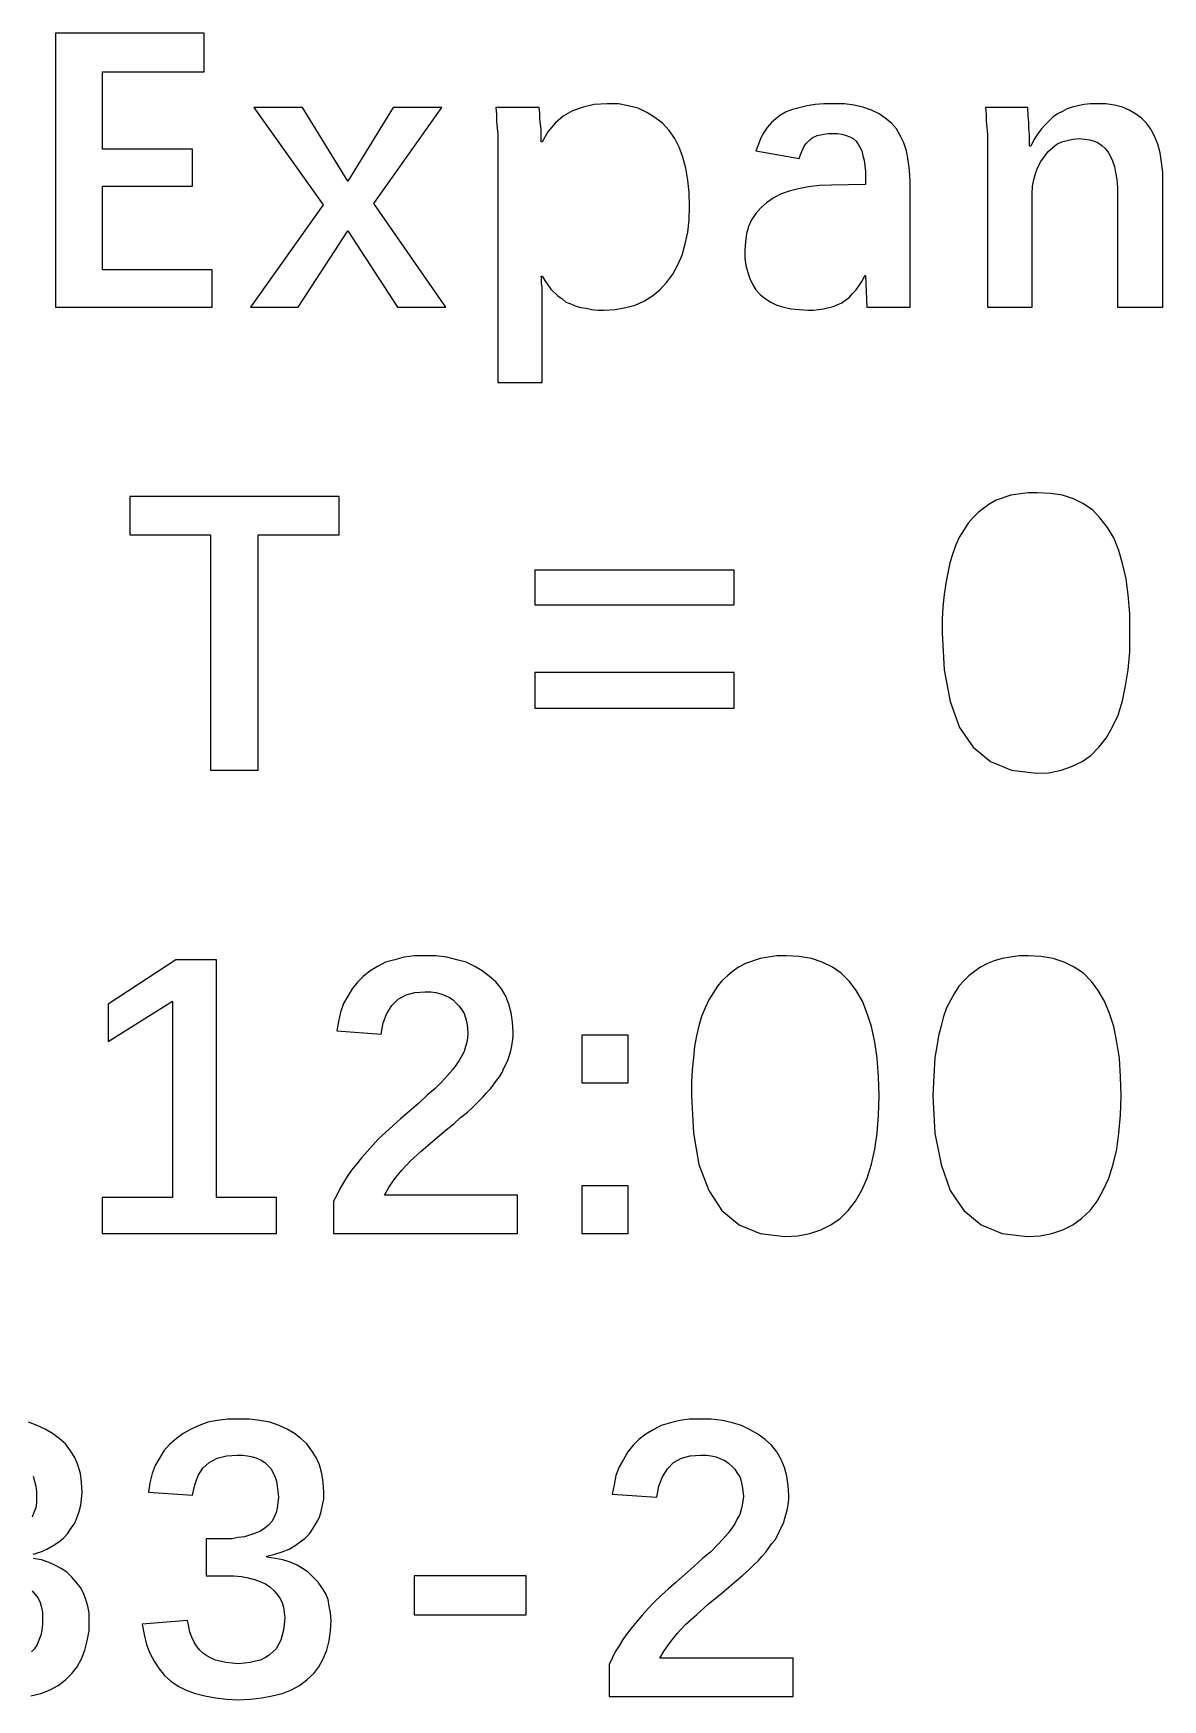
# Model space of a CAD drawing. Extents: x 48 to 223, y -90 to 79.
# Drawn here: x 107.04 to 125.28, y -89.19 to -62.28 of the extents above; entities that cross this region are included whole.
import ezdxf

# ---------------------------------------------------------------- set-up
doc = ezdxf.new("R2010")
doc.units = 0
doc.header["$MEASUREMENT"] = 0
doc.layers.get('0').update_dxf_attribs({"linetype": 'CONTINUOUS'})

msp = doc.modelspace()

# ---------------------------------------------------------------- linework, layer by layer
for points in [[(107.4, -66.7), (109.93, -66.7), (109.93, -66.7), (109.93, -66.1), (109.93, -66.1), (108.16, -66.1), (108.16, -66.1), (108.16, -64.75), (108.16, -64.75), (109.61, -64.75), (109.61, -64.75), (109.61, -64.15), (109.61, -64.15), (108.16, -64.15), (108.16, -64.15), (108.16, -62.9), (108.16, -62.9), (109.8, -62.9), (109.8, -62.9), (109.8, -62.28), (109.8, -62.28), (107.4, -62.28), (107.4, -62.28), (107.4, -66.7)], [(112.85, -63.48), (112.12, -64.67), (112.12, -64.67), (111.39, -63.48), (111.39, -63.48), (110.6, -63.48), (110.6, -63.48), (111.72, -65.05), (111.72, -65.05), (110.55, -66.7), (110.55, -66.7), (111.32, -66.7), (111.32, -66.7), (112.12, -65.47), (112.12, -65.47), (112.92, -66.7), (112.92, -66.7), (113.7, -66.7), (113.7, -66.7), (112.54, -65.03), (112.54, -65.03), (113.64, -63.48), (113.64, -63.48), (112.85, -63.48)], [(116.49, -63.42), (116.31, -63.42), (116.31, -63.42), (116.1, -63.43), (116.1, -63.43), (115.92, -63.47), (115.92, -63.47), (115.75, -63.53), (115.75, -63.53), (115.6, -63.62), (115.6, -63.62), (115.47, -63.73), (115.47, -63.73), (115.35, -63.87), (115.35, -63.87), (115.26, -64.03), (115.26, -64.03), (115.24, -64.03), (115.24, -64.03), (115.24, -63.82), (115.24, -63.82), (115.23, -63.75), (115.23, -63.75), (115.22, -63.66), (115.22, -63.66), (115.22, -63.57), (115.22, -63.57), (115.21, -63.48), (115.21, -63.48), (114.51, -63.48), (114.51, -63.48), (114.52, -63.59), (114.52, -63.59), (114.52, -63.7), (114.52, -63.7), (114.53, -63.81), (114.53, -63.81), (114.54, -63.91), (114.54, -63.91), (114.54, -67.92), (114.54, -67.92), (115.26, -67.92), (115.26, -67.92), (115.26, -66.37), (115.26, -66.37), (115.25, -66.33), (115.25, -66.33), (115.25, -66.23), (115.25, -66.23), (115.24, -66.2), (115.24, -66.2), (115.26, -66.2), (115.26, -66.2), (115.3, -66.27), (115.3, -66.27), (115.4, -66.41), (115.4, -66.41), (115.51, -66.52), (115.51, -66.52), (115.58, -66.57), (115.58, -66.57), (115.64, -66.62), (115.64, -66.62), (115.72, -66.65), (115.72, -66.65), (115.79, -66.68), (115.79, -66.68), (115.88, -66.71), (115.88, -66.71), (115.97, -66.72), (115.97, -66.72), (116.06, -66.74), (116.06, -66.74), (116.16, -66.75), (116.16, -66.75), (116.26, -66.75), (116.26, -66.75), (116.44, -66.74), (116.44, -66.74), (116.61, -66.71), (116.61, -66.71), (116.76, -66.67), (116.76, -66.67), (116.91, -66.6), (116.91, -66.6), (117.04, -66.52), (117.04, -66.52), (117.16, -66.42), (117.16, -66.42), (117.27, -66.3), (117.27, -66.3), (117.37, -66.17), (117.37, -66.17), (117.45, -66.02), (117.45, -66.02), (117.52, -65.86), (117.52, -65.86), (117.57, -65.68), (117.57, -65.68), (117.61, -65.49), (117.61, -65.49), (117.63, -65.29), (117.63, -65.29), (117.64, -65.07), (117.64, -65.07), (117.63, -64.85), (117.63, -64.85), (117.61, -64.65), (117.61, -64.65), (117.58, -64.46), (117.58, -64.46), (117.53, -64.28), (117.53, -64.28), (117.47, -64.12), (117.47, -64.12), (117.4, -63.98), (117.4, -63.98), (117.31, -63.85), (117.31, -63.85), (117.2, -63.73), (117.2, -63.73), (117.08, -63.64), (117.08, -63.64), (116.95, -63.56), (116.95, -63.56), (116.81, -63.49), (116.81, -63.49), (116.65, -63.45), (116.65, -63.45), (116.49, -63.42)], [(120.14, -63.42), (119.81, -63.42), (119.81, -63.42), (119.67, -63.43), (119.67, -63.43), (119.54, -63.45), (119.54, -63.45), (119.3, -63.51), (119.3, -63.51), (119.2, -63.55), (119.2, -63.55), (119.11, -63.6), (119.11, -63.6), (119.03, -63.66), (119.03, -63.66), (118.96, -63.72), (118.96, -63.72), (118.89, -63.8), (118.89, -63.8), (118.84, -63.88), (118.84, -63.88), (118.79, -63.97), (118.79, -63.97), (118.75, -64.07), (118.75, -64.07), (118.71, -64.18), (118.71, -64.18), (119.41, -64.3), (119.41, -64.3), (119.43, -64.24), (119.43, -64.24), (119.45, -64.19), (119.45, -64.19), (119.47, -64.15), (119.47, -64.15), (119.49, -64.1), (119.49, -64.1), (119.52, -64.06), (119.52, -64.06), (119.58, -64), (119.58, -64), (119.62, -63.97), (119.62, -63.97), (119.7, -63.93), (119.7, -63.93), (119.76, -63.92), (119.76, -63.92), (119.81, -63.91), (119.81, -63.91), (119.88, -63.9), (119.88, -63.9), (120.03, -63.9), (120.03, -63.9), (120.1, -63.91), (120.1, -63.91), (120.17, -63.93), (120.17, -63.93), (120.23, -63.95), (120.23, -63.95), (120.28, -63.98), (120.28, -63.98), (120.33, -64.02), (120.33, -64.02), (120.39, -64.12), (120.39, -64.12), (120.42, -64.18), (120.42, -64.18), (120.44, -64.26), (120.44, -64.26), (120.46, -64.33), (120.46, -64.33), (120.48, -64.51), (120.48, -64.51), (120.48, -64.72), (120.48, -64.72), (119.93, -64.73), (119.93, -64.73), (119.74, -64.74), (119.74, -64.74), (119.56, -64.76), (119.56, -64.76), (119.4, -64.79), (119.4, -64.79), (119.25, -64.83), (119.25, -64.83), (119.11, -64.88), (119.11, -64.88), (118.99, -64.94), (118.99, -64.94), (118.88, -65.02), (118.88, -65.02), (118.79, -65.1), (118.79, -65.1), (118.71, -65.19), (118.71, -65.19), (118.64, -65.29), (118.64, -65.29), (118.59, -65.4), (118.59, -65.4), (118.56, -65.52), (118.56, -65.52), (118.54, -65.64), (118.54, -65.64), (118.53, -65.78), (118.53, -65.78), (118.53, -65.91), (118.53, -65.91), (118.55, -66.03), (118.55, -66.03), (118.58, -66.14), (118.58, -66.14), (118.61, -66.24), (118.61, -66.24), (118.66, -66.34), (118.66, -66.34), (118.71, -66.42), (118.71, -66.42), (118.78, -66.5), (118.78, -66.5), (118.86, -66.56), (118.86, -66.56), (118.95, -66.62), (118.95, -66.62), (119.05, -66.67), (119.05, -66.67), (119.16, -66.7), (119.16, -66.7), (119.28, -66.73), (119.28, -66.73), (119.41, -66.74), (119.41, -66.74), (119.55, -66.75), (119.55, -66.75), (119.64, -66.75), (119.64, -66.75), (119.8, -66.73), (119.8, -66.73), (119.96, -66.69), (119.96, -66.69), (120.1, -66.63), (120.1, -66.63), (120.16, -66.59), (120.16, -66.59), (120.22, -66.54), (120.22, -66.54), (120.27, -66.48), (120.27, -66.48), (120.33, -66.42), (120.33, -66.42), (120.38, -66.35), (120.38, -66.35), (120.43, -66.27), (120.43, -66.27), (120.47, -66.19), (120.47, -66.19), (120.48, -66.19), (120.48, -66.19), (120.5, -66.7), (120.5, -66.7), (121.2, -66.7), (121.2, -66.7), (121.2, -64.67), (121.2, -64.67), (121.19, -64.49), (121.19, -64.49), (121.17, -64.33), (121.17, -64.33), (121.14, -64.18), (121.14, -64.18), (121.1, -64.05), (121.1, -64.05), (121.04, -63.93), (121.04, -63.93), (120.98, -63.82), (120.98, -63.82), (120.9, -63.73), (120.9, -63.73), (120.8, -63.65), (120.8, -63.65), (120.7, -63.58), (120.7, -63.58), (120.58, -63.52), (120.58, -63.52), (120.44, -63.47), (120.44, -63.47), (120.3, -63.44), (120.3, -63.44), (120.14, -63.42)], [(124.55, -64.9), (124.55, -66.7), (124.55, -66.7), (125.28, -66.7), (125.28, -66.7), (125.28, -64.72), (125.28, -64.72), (125.28, -64.53), (125.28, -64.53), (125.26, -64.36), (125.26, -64.36), (125.24, -64.21), (125.24, -64.21), (125.2, -64.07), (125.2, -64.07), (125.15, -63.94), (125.15, -63.94), (125.09, -63.83), (125.09, -63.83), (125.02, -63.73), (125.02, -63.73), (124.94, -63.65), (124.94, -63.65), (124.84, -63.58), (124.84, -63.58), (124.74, -63.52), (124.74, -63.52), (124.63, -63.47), (124.63, -63.47), (124.5, -63.44), (124.5, -63.44), (124.36, -63.42), (124.36, -63.42), (124.22, -63.42), (124.22, -63.42), (124.11, -63.42), (124.11, -63.42), (124.01, -63.43), (124.01, -63.43), (123.91, -63.45), (123.91, -63.45), (123.82, -63.47), (123.82, -63.47), (123.74, -63.5), (123.74, -63.5), (123.66, -63.54), (123.66, -63.54), (123.58, -63.58), (123.58, -63.58), (123.51, -63.63), (123.51, -63.63), (123.45, -63.69), (123.45, -63.69), (123.38, -63.76), (123.38, -63.76), (123.32, -63.83), (123.32, -63.83), (123.26, -63.91), (123.26, -63.91), (123.2, -64), (123.2, -64), (123.15, -64.1), (123.15, -64.1), (123.13, -64.1), (123.13, -64.1), (123.13, -64.05), (123.13, -64.05), (123.13, -63.99), (123.13, -63.99), (123.13, -63.91), (123.13, -63.91), (123.12, -63.82), (123.12, -63.82), (123.12, -63.72), (123.12, -63.72), (123.11, -63.61), (123.11, -63.61), (123.1, -63.48), (123.1, -63.48), (122.42, -63.48), (122.42, -63.48), (122.43, -63.59), (122.43, -63.59), (122.43, -63.69), (122.43, -63.69), (122.44, -63.8), (122.44, -63.8), (122.45, -63.91), (122.45, -63.91), (122.45, -64.01), (122.45, -64.01), (122.45, -64.12), (122.45, -64.12), (122.45, -64.23), (122.45, -64.23), (122.45, -66.7), (122.45, -66.7), (123.17, -66.7), (123.17, -66.7), (123.17, -65), (123.17, -65), (123.17, -64.87), (123.17, -64.87), (123.18, -64.75), (123.18, -64.75), (123.2, -64.64), (123.2, -64.64), (123.23, -64.53), (123.23, -64.53), (123.27, -64.43), (123.27, -64.43), (123.31, -64.35), (123.31, -64.35), (123.37, -64.27), (123.37, -64.27), (123.43, -64.19), (123.43, -64.19), (123.5, -64.13), (123.5, -64.13), (123.57, -64.07), (123.57, -64.07), (123.65, -64.03), (123.65, -64.03), (123.74, -64.01), (123.74, -64.01), (123.83, -63.99), (123.83, -63.99), (123.93, -63.98), (123.93, -63.98), (124.02, -63.99), (124.02, -63.99), (124.1, -64), (124.1, -64), (124.18, -64.02), (124.18, -64.02), (124.24, -64.05), (124.24, -64.05), (124.3, -64.09), (124.3, -64.09), (124.35, -64.14), (124.35, -64.14), (124.4, -64.2), (124.4, -64.2), (124.44, -64.27), (124.44, -64.27), (124.47, -64.34), (124.47, -64.34), (124.5, -64.43), (124.5, -64.43), (124.52, -64.53), (124.52, -64.53), (124.54, -64.64), (124.54, -64.64), (124.55, -64.77), (124.55, -64.77), (124.55, -64.9)], [(111.98, -70.38), (111.98, -69.76), (111.98, -69.76), (108.6, -69.76), (108.6, -69.76), (108.6, -70.38), (108.6, -70.38), (109.9, -70.38), (109.9, -70.38), (109.9, -74.18), (109.9, -74.18), (110.67, -74.18), (110.67, -74.18), (110.67, -70.38), (110.67, -70.38), (111.98, -70.38)], [(123.25, -69.7), (123.11, -69.7), (123.11, -69.7), (122.83, -69.74), (122.83, -69.74), (122.59, -69.82), (122.59, -69.82), (122.49, -69.88), (122.49, -69.88), (122.39, -69.95), (122.39, -69.95), (122.3, -70.02), (122.3, -70.02), (122.22, -70.1), (122.22, -70.1), (122.14, -70.19), (122.14, -70.19), (122, -70.41), (122, -70.41), (121.94, -70.54), (121.94, -70.54), (121.89, -70.68), (121.89, -70.68), (121.84, -70.83), (121.84, -70.83), (121.81, -70.99), (121.81, -70.99), (121.78, -71.16), (121.78, -71.16), (121.75, -71.34), (121.75, -71.34), (121.73, -71.54), (121.73, -71.54), (121.72, -71.74), (121.72, -71.74), (121.72, -71.96), (121.72, -71.96), (121.75, -72.56), (121.75, -72.56), (121.85, -73.07), (121.85, -73.07), (122, -73.49), (122, -73.49), (122.22, -73.81), (122.22, -73.81), (122.5, -74.04), (122.5, -74.04), (122.84, -74.18), (122.84, -74.18), (123.24, -74.23), (123.24, -74.23), (123.44, -74.22), (123.44, -74.22), (123.64, -74.18), (123.64, -74.18), (123.81, -74.12), (123.81, -74.12), (123.98, -74.04), (123.98, -74.04), (124.12, -73.94), (124.12, -73.94), (124.25, -73.81), (124.25, -73.81), (124.37, -73.66), (124.37, -73.66), (124.47, -73.48), (124.47, -73.48), (124.56, -73.29), (124.56, -73.29), (124.63, -73.06), (124.63, -73.06), (124.68, -72.82), (124.68, -72.82), (124.72, -72.56), (124.72, -72.56), (124.75, -72.27), (124.75, -72.27), (124.75, -71.65), (124.75, -71.65), (124.72, -71.35), (124.72, -71.35), (124.69, -71.09), (124.69, -71.09), (124.63, -70.84), (124.63, -70.84), (124.57, -70.63), (124.57, -70.63), (124.49, -70.43), (124.49, -70.43), (124.39, -70.26), (124.39, -70.26), (124.27, -70.11), (124.27, -70.11), (124.15, -69.98), (124.15, -69.98), (124, -69.88), (124, -69.88), (123.84, -69.8), (123.84, -69.8), (123.66, -69.74), (123.66, -69.74), (123.47, -69.71), (123.47, -69.71), (123.25, -69.7)], [(115.14, -70.95), (115.14, -71.51), (115.14, -71.51), (118.36, -71.51), (118.36, -71.51), (118.36, -70.95), (118.36, -70.95), (115.14, -70.95)], [(115.14, -72.6), (115.14, -73.18), (115.14, -73.18), (118.36, -73.18), (118.36, -73.18), (118.36, -72.6), (118.36, -72.6), (115.14, -72.6)], [(111.89, -81.14), (111.89, -81.66), (111.89, -81.66), (114.86, -81.66), (114.86, -81.66), (114.86, -81.04), (114.86, -81.04), (112.71, -81.04), (112.71, -81.04), (112.78, -80.92), (112.78, -80.92), (112.87, -80.79), (112.87, -80.79), (112.99, -80.64), (112.99, -80.64), (113.13, -80.49), (113.13, -80.49), (113.3, -80.34), (113.3, -80.34), (113.49, -80.17), (113.49, -80.17), (113.71, -79.99), (113.71, -79.99), (113.83, -79.89), (113.83, -79.89), (113.94, -79.79), (113.94, -79.79), (114.05, -79.7), (114.05, -79.7), (114.14, -79.62), (114.14, -79.62), (114.22, -79.54), (114.22, -79.54), (114.3, -79.46), (114.3, -79.46), (114.36, -79.39), (114.36, -79.39), (114.42, -79.33), (114.42, -79.33), (114.47, -79.26), (114.47, -79.26), (114.52, -79.19), (114.52, -79.19), (114.57, -79.13), (114.57, -79.13), (114.61, -79.06), (114.61, -79.06), (114.64, -78.99), (114.64, -78.99), (114.67, -78.93), (114.67, -78.93), (114.71, -78.85), (114.71, -78.85), (114.73, -78.78), (114.73, -78.78), (114.75, -78.71), (114.75, -78.71), (114.77, -78.63), (114.77, -78.63), (114.78, -78.56), (114.78, -78.56), (114.79, -78.48), (114.79, -78.48), (114.79, -78.41), (114.79, -78.41), (114.78, -78.25), (114.78, -78.25), (114.76, -78.1), (114.76, -78.1), (114.72, -77.96), (114.72, -77.96), (114.67, -77.83), (114.67, -77.83), (114.6, -77.71), (114.6, -77.71), (114.51, -77.6), (114.51, -77.6), (114.41, -77.51), (114.41, -77.51), (114.29, -77.42), (114.29, -77.42), (114.17, -77.35), (114.17, -77.35), (114.03, -77.28), (114.03, -77.28), (113.88, -77.24), (113.88, -77.24), (113.72, -77.2), (113.72, -77.2), (113.54, -77.18), (113.54, -77.18), (113.36, -77.18), (113.36, -77.18), (113.19, -77.18), (113.19, -77.18), (113.03, -77.2), (113.03, -77.2), (112.88, -77.24), (112.88, -77.24), (112.73, -77.28), (112.73, -77.28), (112.6, -77.35), (112.6, -77.35), (112.48, -77.42), (112.48, -77.42), (112.37, -77.51), (112.37, -77.51), (112.28, -77.6), (112.28, -77.6), (112.19, -77.71), (112.19, -77.71), (112.12, -77.83), (112.12, -77.83), (112.05, -77.95), (112.05, -77.95), (112, -78.09), (112, -78.09), (111.97, -78.24), (111.97, -78.24), (111.94, -78.39), (111.94, -78.39), (112.66, -78.44), (112.66, -78.44), (112.69, -78.26), (112.69, -78.26), (112.75, -78.11), (112.75, -78.11), (112.83, -77.98), (112.83, -77.98), (112.93, -77.88), (112.93, -77.88), (113.06, -77.81), (113.06, -77.81), (113.2, -77.77), (113.2, -77.77), (113.37, -77.76), (113.37, -77.76), (113.46, -77.76), (113.46, -77.76), (113.54, -77.77), (113.54, -77.77), (113.62, -77.79), (113.62, -77.79), (113.69, -77.82), (113.69, -77.82), (113.76, -77.85), (113.76, -77.85), (113.82, -77.89), (113.82, -77.89), (113.87, -77.94), (113.87, -77.94), (113.92, -77.99), (113.92, -77.99), (113.96, -78.05), (113.96, -78.05), (114, -78.11), (114, -78.11), (114.02, -78.18), (114.02, -78.18), (114.04, -78.26), (114.04, -78.26), (114.05, -78.34), (114.05, -78.34), (114.06, -78.43), (114.06, -78.43), (114.05, -78.5), (114.05, -78.5), (114.04, -78.57), (114.04, -78.57), (114.02, -78.64), (114.02, -78.64), (114, -78.72), (114, -78.72), (113.96, -78.79), (113.96, -78.79), (113.92, -78.87), (113.92, -78.87), (113.87, -78.94), (113.87, -78.94), (113.81, -79.02), (113.81, -79.02), (113.73, -79.11), (113.73, -79.11), (113.64, -79.21), (113.64, -79.21), (113.53, -79.32), (113.53, -79.32), (113.4, -79.43), (113.4, -79.43), (113.26, -79.56), (113.26, -79.56), (113.11, -79.69), (113.11, -79.69), (112.97, -79.81), (112.97, -79.81), (112.85, -79.92), (112.85, -79.92), (112.73, -80.03), (112.73, -80.03), (112.62, -80.13), (112.62, -80.13), (112.52, -80.24), (112.52, -80.24), (112.43, -80.34), (112.43, -80.34), (112.34, -80.44), (112.34, -80.44), (112.26, -80.54), (112.26, -80.54), (112.18, -80.64), (112.18, -80.64), (112.11, -80.74), (112.11, -80.74), (112.05, -80.84), (112.05, -80.84), (111.99, -80.94), (111.99, -80.94), (111.94, -81.04), (111.94, -81.04), (111.89, -81.14)], [(119.2, -77.18), (119.05, -77.18), (119.05, -77.18), (118.91, -77.2), (118.91, -77.2), (118.78, -77.22), (118.78, -77.22), (118.54, -77.3), (118.54, -77.3), (118.43, -77.36), (118.43, -77.36), (118.33, -77.43), (118.33, -77.43), (118.25, -77.5), (118.25, -77.5), (118.16, -77.58), (118.16, -77.58), (118.09, -77.67), (118.09, -77.67), (117.95, -77.89), (117.95, -77.89), (117.89, -78.02), (117.89, -78.02), (117.83, -78.16), (117.83, -78.16), (117.79, -78.31), (117.79, -78.31), (117.75, -78.47), (117.75, -78.47), (117.72, -78.64), (117.72, -78.64), (117.7, -78.82), (117.7, -78.82), (117.68, -79.02), (117.68, -79.02), (117.67, -79.22), (117.67, -79.22), (117.67, -79.44), (117.67, -79.44), (117.7, -80.04), (117.7, -80.04), (117.79, -80.55), (117.79, -80.55), (117.95, -80.97), (117.95, -80.97), (118.16, -81.29), (118.16, -81.29), (118.44, -81.52), (118.44, -81.52), (118.78, -81.66), (118.78, -81.66), (119.18, -81.71), (119.18, -81.71), (119.39, -81.7), (119.39, -81.7), (119.58, -81.66), (119.58, -81.66), (119.76, -81.6), (119.76, -81.6), (119.92, -81.52), (119.92, -81.52), (120.07, -81.42), (120.07, -81.42), (120.2, -81.29), (120.2, -81.29), (120.32, -81.14), (120.32, -81.14), (120.42, -80.96), (120.42, -80.96), (120.51, -80.77), (120.51, -80.77), (120.58, -80.54), (120.58, -80.54), (120.63, -80.3), (120.63, -80.3), (120.67, -80.04), (120.67, -80.04), (120.69, -79.75), (120.69, -79.75), (120.7, -79.44), (120.7, -79.44), (120.69, -79.13), (120.69, -79.13), (120.67, -78.83), (120.67, -78.83), (120.63, -78.57), (120.63, -78.57), (120.58, -78.32), (120.58, -78.32), (120.51, -78.11), (120.51, -78.11), (120.43, -77.91), (120.43, -77.91), (120.33, -77.74), (120.33, -77.74), (120.22, -77.59), (120.22, -77.59), (120.09, -77.46), (120.09, -77.46), (119.95, -77.36), (119.95, -77.36), (119.78, -77.28), (119.78, -77.28), (119.61, -77.22), (119.61, -77.22), (119.41, -77.19), (119.41, -77.19), (119.2, -77.18)], [(123.11, -77.18), (122.96, -77.18), (122.96, -77.18), (122.82, -77.2), (122.82, -77.2), (122.69, -77.22), (122.69, -77.22), (122.56, -77.26), (122.56, -77.26), (122.45, -77.3), (122.45, -77.3), (122.34, -77.36), (122.34, -77.36), (122.24, -77.43), (122.24, -77.43), (122.15, -77.5), (122.15, -77.5), (122.07, -77.58), (122.07, -77.58), (121.99, -77.67), (121.99, -77.67), (121.92, -77.78), (121.92, -77.78), (121.86, -77.89), (121.86, -77.89), (121.79, -78.02), (121.79, -78.02), (121.74, -78.16), (121.74, -78.16), (121.7, -78.31), (121.7, -78.31), (121.66, -78.47), (121.66, -78.47), (121.63, -78.64), (121.63, -78.64), (121.6, -78.82), (121.6, -78.82), (121.58, -79.22), (121.58, -79.22), (121.57, -79.44), (121.57, -79.44), (121.6, -80.04), (121.6, -80.04), (121.7, -80.55), (121.7, -80.55), (121.85, -80.97), (121.85, -80.97), (122.07, -81.29), (122.07, -81.29), (122.35, -81.52), (122.35, -81.52), (122.69, -81.66), (122.69, -81.66), (123.09, -81.71), (123.09, -81.71), (123.3, -81.7), (123.3, -81.7), (123.49, -81.66), (123.49, -81.66), (123.67, -81.6), (123.67, -81.6), (123.83, -81.52), (123.83, -81.52), (123.97, -81.42), (123.97, -81.42), (124.11, -81.29), (124.11, -81.29), (124.22, -81.14), (124.22, -81.14), (124.32, -80.96), (124.32, -80.96), (124.41, -80.77), (124.41, -80.77), (124.48, -80.54), (124.48, -80.54), (124.54, -80.3), (124.54, -80.3), (124.57, -80.04), (124.57, -80.04), (124.6, -79.75), (124.6, -79.75), (124.61, -79.44), (124.61, -79.44), (124.6, -79.13), (124.6, -79.13), (124.58, -78.83), (124.58, -78.83), (124.54, -78.57), (124.54, -78.57), (124.49, -78.32), (124.49, -78.32), (124.42, -78.11), (124.42, -78.11), (124.34, -77.91), (124.34, -77.91), (124.24, -77.74), (124.24, -77.74), (124.13, -77.59), (124.13, -77.59), (124, -77.46), (124, -77.46), (123.85, -77.36), (123.85, -77.36), (123.69, -77.28), (123.69, -77.28), (123.51, -77.22), (123.51, -77.22), (123.32, -77.19), (123.32, -77.19), (123.11, -77.18)], [(109.29, -81.08), (108.15, -81.08), (108.15, -81.08), (108.15, -81.66), (108.15, -81.66), (110.97, -81.66), (110.97, -81.66), (110.97, -81.08), (110.97, -81.08), (110, -81.08), (110, -81.08), (110, -77.24), (110, -77.24), (109.34, -77.24), (109.34, -77.24), (108.25, -77.96), (108.25, -77.96), (108.25, -78.56), (108.25, -78.56), (109.29, -77.91), (109.29, -77.91), (109.29, -81.08)], [(115.9, -78.46), (115.9, -79.23), (115.9, -79.23), (116.65, -79.23), (116.65, -79.23), (116.65, -78.46), (116.65, -78.46), (115.9, -78.46)], [(115.9, -80.89), (115.9, -81.66), (115.9, -81.66), (116.65, -81.66), (116.65, -81.66), (116.65, -80.89), (116.65, -80.89), (115.9, -80.89)], [(107.04, -86.84), (107.16, -86.8), (107.16, -86.8), (107.26, -86.76), (107.26, -86.76), (107.36, -86.7), (107.36, -86.7), (107.45, -86.64), (107.45, -86.64), (107.53, -86.58), (107.53, -86.58), (107.59, -86.51), (107.59, -86.51), (107.65, -86.42), (107.65, -86.42), (107.71, -86.34), (107.71, -86.34), (107.75, -86.24), (107.75, -86.24), (107.78, -86.15), (107.78, -86.15), (107.81, -86.05), (107.81, -86.05), (107.82, -85.95), (107.82, -85.95), (107.83, -85.84), (107.83, -85.84), (107.82, -85.68), (107.82, -85.68), (107.8, -85.54), (107.8, -85.54), (107.76, -85.4), (107.76, -85.4), (107.71, -85.28), (107.71, -85.28), (107.64, -85.17), (107.64, -85.17), (107.56, -85.06), (107.56, -85.06), (107.46, -84.97), (107.46, -84.97), (107.35, -84.89), (107.35, -84.89), (107.23, -84.82), (107.23, -84.82), (107.1, -84.76), (107.1, -84.76), (106.96, -84.71)], [(111.84, -88.08), (111.85, -87.91), (111.85, -87.91), (111.84, -87.79), (111.84, -87.79), (111.82, -87.68), (111.82, -87.68), (111.8, -87.57), (111.8, -87.57), (111.76, -87.47), (111.76, -87.47), (111.7, -87.38), (111.7, -87.38), (111.64, -87.29), (111.64, -87.29), (111.56, -87.21), (111.56, -87.21), (111.48, -87.13), (111.48, -87.13), (111.39, -87.07), (111.39, -87.07), (111.3, -87.02), (111.3, -87.02), (111.19, -86.97), (111.19, -86.97), (111.07, -86.93), (111.07, -86.93), (110.95, -86.91), (110.95, -86.91), (110.81, -86.89), (110.81, -86.89), (110.81, -86.87), (110.81, -86.87), (110.94, -86.84), (110.94, -86.84), (111.06, -86.8), (111.06, -86.8), (111.17, -86.76), (111.17, -86.76), (111.27, -86.7), (111.27, -86.7), (111.35, -86.64), (111.35, -86.64), (111.43, -86.58), (111.43, -86.58), (111.5, -86.51), (111.5, -86.51), (111.56, -86.42), (111.56, -86.42), (111.61, -86.34), (111.61, -86.34), (111.66, -86.24), (111.66, -86.24), (111.69, -86.15), (111.69, -86.15), (111.71, -86.05), (111.71, -86.05), (111.73, -85.95), (111.73, -85.95), (111.73, -85.84), (111.73, -85.84), (111.72, -85.68), (111.72, -85.68), (111.7, -85.54), (111.7, -85.54), (111.66, -85.4), (111.66, -85.4), (111.61, -85.28), (111.61, -85.28), (111.54, -85.17), (111.54, -85.17), (111.46, -85.06), (111.46, -85.06), (111.36, -84.97), (111.36, -84.97), (111.26, -84.89), (111.26, -84.89), (111.14, -84.82), (111.14, -84.82), (111.01, -84.76), (111.01, -84.76), (110.86, -84.71), (110.86, -84.71), (110.7, -84.68), (110.7, -84.68), (110.53, -84.66), (110.53, -84.66), (110.35, -84.66), (110.35, -84.66), (110.18, -84.66), (110.18, -84.66), (110.01, -84.68), (110.01, -84.68), (109.86, -84.71), (109.86, -84.71), (109.72, -84.76), (109.72, -84.76), (109.59, -84.82), (109.59, -84.82), (109.46, -84.89), (109.46, -84.89), (109.35, -84.97), (109.35, -84.97), (109.24, -85.07), (109.24, -85.07), (109.15, -85.17), (109.15, -85.17), (109.08, -85.29), (109.08, -85.29), (109.01, -85.41), (109.01, -85.41), (108.96, -85.54), (108.96, -85.54), (108.92, -85.69), (108.92, -85.69), (108.9, -85.84), (108.9, -85.84), (109.61, -85.89), (109.61, -85.89), (109.65, -85.72), (109.65, -85.72), (109.7, -85.57), (109.7, -85.57), (109.78, -85.45), (109.78, -85.45), (109.88, -85.36), (109.88, -85.36), (110.01, -85.29), (110.01, -85.29), (110.16, -85.25), (110.16, -85.25), (110.33, -85.24), (110.33, -85.24), (110.42, -85.24), (110.42, -85.24), (110.5, -85.25), (110.5, -85.25), (110.58, -85.27), (110.58, -85.27), (110.65, -85.29), (110.65, -85.29), (110.72, -85.32), (110.72, -85.32), (110.78, -85.36), (110.78, -85.36), (110.83, -85.41), (110.83, -85.41), (110.88, -85.46), (110.88, -85.46), (110.91, -85.52), (110.91, -85.52), (110.94, -85.58), (110.94, -85.58), (110.97, -85.66), (110.97, -85.66), (110.98, -85.74), (110.98, -85.74), (110.99, -85.83), (110.99, -85.83), (111, -85.92), (111, -85.92), (110.99, -86.01), (110.99, -86.01), (110.98, -86.09), (110.98, -86.09), (110.96, -86.17), (110.96, -86.17), (110.93, -86.24), (110.93, -86.24), (110.89, -86.31), (110.89, -86.31), (110.84, -86.37), (110.84, -86.37), (110.78, -86.42), (110.78, -86.42), (110.71, -86.47), (110.71, -86.47), (110.63, -86.5), (110.63, -86.5), (110.55, -86.53), (110.55, -86.53), (110.45, -86.56), (110.45, -86.56), (110.35, -86.57), (110.35, -86.57), (110.25, -86.59), (110.25, -86.59), (110.13, -86.59), (110.13, -86.59), (109.83, -86.59), (109.83, -86.59), (109.83, -87.19), (109.83, -87.19), (110.15, -87.19), (110.15, -87.19), (110.28, -87.19), (110.28, -87.19), (110.4, -87.2), (110.4, -87.2), (110.51, -87.22), (110.51, -87.22), (110.61, -87.25), (110.61, -87.25), (110.7, -87.28), (110.7, -87.28), (110.79, -87.32), (110.79, -87.32), (110.86, -87.37), (110.86, -87.37), (110.93, -87.43), (110.93, -87.43), (110.98, -87.49), (110.98, -87.49), (111.02, -87.55), (111.02, -87.55), (111.06, -87.62), (111.06, -87.62), (111.08, -87.7), (111.08, -87.7), (111.09, -87.78), (111.09, -87.78), (111.1, -87.87), (111.1, -87.87), (111.09, -87.97), (111.09, -87.97), (111.08, -88.07), (111.08, -88.07), (111.06, -88.15), (111.06, -88.15), (111.04, -88.23), (111.04, -88.23), (111, -88.3), (111, -88.3), (110.96, -88.37), (110.96, -88.37), (110.91, -88.42), (110.91, -88.42), (110.85, -88.47), (110.85, -88.47), (110.79, -88.51), (110.79, -88.51), (110.71, -88.55), (110.71, -88.55), (110.63, -88.57), (110.63, -88.57), (110.54, -88.59), (110.54, -88.59), (110.45, -88.6), (110.45, -88.6), (110.35, -88.61), (110.35, -88.61), (110.25, -88.6), (110.25, -88.6), (110.15, -88.59), (110.15, -88.59), (110.06, -88.57), (110.06, -88.57), (109.98, -88.55), (109.98, -88.55), (109.91, -88.52), (109.91, -88.52), (109.84, -88.48), (109.84, -88.48), (109.78, -88.44), (109.78, -88.44), (109.73, -88.39), (109.73, -88.39), (109.68, -88.33), (109.68, -88.33), (109.64, -88.26), (109.64, -88.26), (109.6, -88.18), (109.6, -88.18), (109.57, -88.1), (109.57, -88.1), (109.55, -88.01), (109.55, -88.01), (109.53, -87.91), (109.53, -87.91), (108.8, -87.97), (108.8, -87.97), (108.83, -88.14), (108.83, -88.14), (108.87, -88.3), (108.87, -88.3), (108.92, -88.44), (108.92, -88.44), (108.99, -88.57), (108.99, -88.57), (109.07, -88.69), (109.07, -88.69), (109.16, -88.8), (109.16, -88.8), (109.26, -88.89), (109.26, -88.89), (109.38, -88.97), (109.38, -88.97), (109.52, -89.04), (109.52, -89.04), (109.66, -89.09), (109.66, -89.09), (109.81, -89.13), (109.81, -89.13), (109.98, -89.16), (109.98, -89.16), (110.16, -89.18), (110.16, -89.18), (110.35, -89.19), (110.35, -89.19), (110.55, -89.18), (110.55, -89.18), (110.73, -89.16), (110.73, -89.16), (110.9, -89.13), (110.9, -89.13), (111.06, -89.09), (111.06, -89.09), (111.21, -89.03), (111.21, -89.03), (111.34, -88.96), (111.34, -88.96), (111.46, -88.87), (111.46, -88.87), (111.57, -88.77), (111.57, -88.77), (111.65, -88.66), (111.65, -88.66), (111.72, -88.53), (111.72, -88.53), (111.78, -88.39), (111.78, -88.39), (111.82, -88.24), (111.82, -88.24), (111.84, -88.08)], [(116.34, -88.62), (116.34, -89.14), (116.34, -89.14), (119.31, -89.14), (119.31, -89.14), (119.31, -88.52), (119.31, -88.52), (117.16, -88.52), (117.16, -88.52), (117.23, -88.4), (117.23, -88.4), (117.32, -88.27), (117.32, -88.27), (117.44, -88.12), (117.44, -88.12), (117.58, -87.97), (117.58, -87.97), (117.75, -87.82), (117.75, -87.82), (117.94, -87.65), (117.94, -87.65), (118.16, -87.47), (118.16, -87.47), (118.28, -87.37), (118.28, -87.37), (118.39, -87.27), (118.39, -87.27), (118.5, -87.18), (118.5, -87.18), (118.59, -87.1), (118.59, -87.1), (118.67, -87.02), (118.67, -87.02), (118.75, -86.94), (118.75, -86.94), (118.81, -86.87), (118.81, -86.87), (118.87, -86.81), (118.87, -86.81), (118.92, -86.74), (118.92, -86.74), (118.97, -86.67), (118.97, -86.67), (119.02, -86.61), (119.02, -86.61), (119.06, -86.54), (119.06, -86.54), (119.09, -86.47), (119.09, -86.47), (119.12, -86.41), (119.12, -86.41), (119.16, -86.33), (119.16, -86.33), (119.18, -86.26), (119.18, -86.26), (119.2, -86.19), (119.2, -86.19), (119.22, -86.11), (119.22, -86.11), (119.23, -86.04), (119.23, -86.04), (119.24, -85.96), (119.24, -85.96), (119.24, -85.89), (119.24, -85.89), (119.23, -85.73), (119.23, -85.73), (119.21, -85.58), (119.21, -85.58), (119.17, -85.44), (119.17, -85.44), (119.12, -85.31), (119.12, -85.31), (119.05, -85.19), (119.05, -85.19), (118.96, -85.08), (118.96, -85.08), (118.86, -84.99), (118.86, -84.99), (118.74, -84.9), (118.74, -84.9), (118.62, -84.83), (118.62, -84.83), (118.48, -84.76), (118.48, -84.76), (118.33, -84.72), (118.33, -84.72), (118.17, -84.68), (118.17, -84.68), (117.99, -84.66), (117.99, -84.66), (117.81, -84.66), (117.81, -84.66), (117.64, -84.66), (117.64, -84.66), (117.48, -84.68), (117.48, -84.68), (117.33, -84.72), (117.33, -84.72), (117.18, -84.76), (117.18, -84.76), (117.05, -84.83), (117.05, -84.83), (116.93, -84.9), (116.93, -84.9), (116.82, -84.99), (116.82, -84.99), (116.73, -85.08), (116.73, -85.08), (116.64, -85.19), (116.64, -85.19), (116.57, -85.31), (116.57, -85.31), (116.5, -85.43), (116.5, -85.43), (116.45, -85.57), (116.45, -85.57), (116.42, -85.72), (116.42, -85.72), (116.39, -85.87), (116.39, -85.87), (117.11, -85.92), (117.11, -85.92), (117.14, -85.74), (117.14, -85.74), (117.2, -85.59), (117.2, -85.59), (117.28, -85.46), (117.28, -85.46), (117.38, -85.36), (117.38, -85.36), (117.51, -85.29), (117.51, -85.29), (117.65, -85.25), (117.65, -85.25), (117.82, -85.24), (117.82, -85.24), (117.91, -85.24), (117.91, -85.24), (117.99, -85.25), (117.99, -85.25), (118.07, -85.27), (118.07, -85.27), (118.14, -85.3), (118.14, -85.3), (118.21, -85.33), (118.21, -85.33), (118.27, -85.37), (118.27, -85.37), (118.32, -85.42), (118.32, -85.42), (118.37, -85.47), (118.37, -85.47), (118.41, -85.53), (118.41, -85.53), (118.45, -85.59), (118.45, -85.59), (118.47, -85.66), (118.47, -85.66), (118.49, -85.74), (118.49, -85.74), (118.5, -85.82), (118.5, -85.82), (118.51, -85.91), (118.51, -85.91), (118.5, -85.98), (118.5, -85.98), (118.49, -86.05), (118.49, -86.05), (118.47, -86.12), (118.47, -86.12), (118.45, -86.2), (118.45, -86.2), (118.41, -86.27), (118.41, -86.27), (118.37, -86.35), (118.37, -86.35), (118.32, -86.42), (118.32, -86.42), (118.26, -86.5), (118.26, -86.5), (118.18, -86.59), (118.18, -86.59), (118.09, -86.69), (118.09, -86.69), (117.98, -86.8), (117.98, -86.8), (117.85, -86.91), (117.85, -86.91), (117.71, -87.04), (117.71, -87.04), (117.56, -87.17), (117.56, -87.17), (117.42, -87.29), (117.42, -87.29), (117.3, -87.4), (117.3, -87.4), (117.18, -87.51), (117.18, -87.51), (117.07, -87.61), (117.07, -87.61), (116.97, -87.72), (116.97, -87.72), (116.88, -87.82), (116.88, -87.82), (116.79, -87.92), (116.79, -87.92), (116.71, -88.02), (116.71, -88.02), (116.63, -88.12), (116.63, -88.12), (116.56, -88.22), (116.56, -88.22), (116.5, -88.32), (116.5, -88.32), (116.44, -88.42), (116.44, -88.42), (116.39, -88.52), (116.39, -88.52), (116.34, -88.62)], [(107.04, -85.58), (107.06, -85.66), (107.06, -85.66), (107.08, -85.74), (107.08, -85.74), (107.09, -85.83), (107.09, -85.83), (107.09, -85.92), (107.09, -85.92), (107.09, -86.01), (107.09, -86.01), (107.08, -86.09), (107.08, -86.09), (107.05, -86.17), (107.05, -86.17), (107.02, -86.24)], [(107.94, -88.08), (107.94, -87.91), (107.94, -87.91), (107.94, -87.79), (107.94, -87.79), (107.92, -87.68), (107.92, -87.68), (107.89, -87.57), (107.89, -87.57), (107.85, -87.47), (107.85, -87.47), (107.8, -87.38), (107.8, -87.38), (107.73, -87.29), (107.73, -87.29), (107.66, -87.21), (107.66, -87.21), (107.58, -87.13), (107.58, -87.13), (107.49, -87.07), (107.49, -87.07), (107.39, -87.02), (107.39, -87.02), (107.28, -86.97), (107.28, -86.97), (107.17, -86.93), (107.17, -86.93), (107.04, -86.91)], [(107.02, -87.43), (107.07, -87.49), (107.07, -87.49), (107.12, -87.55), (107.12, -87.55), (107.15, -87.62), (107.15, -87.62), (107.17, -87.7), (107.17, -87.7), (107.19, -87.78), (107.19, -87.78), (107.19, -87.87), (107.19, -87.87), (107.19, -87.97), (107.19, -87.97), (107.18, -88.07), (107.18, -88.07), (107.16, -88.15), (107.16, -88.15), (107.13, -88.23), (107.13, -88.23), (107.1, -88.3), (107.1, -88.3), (107.06, -88.37), (107.06, -88.37), (107.01, -88.42)], [(113.19, -87.19), (113.19, -87.82), (113.19, -87.82), (115, -87.82), (115, -87.82), (115, -87.19), (115, -87.19), (113.19, -87.19)], [(107, -89.13), (107.16, -89.09), (107.16, -89.09), (107.31, -89.03), (107.31, -89.03), (107.44, -88.96), (107.44, -88.96), (107.56, -88.87), (107.56, -88.87), (107.66, -88.77), (107.66, -88.77), (107.75, -88.66), (107.75, -88.66), (107.82, -88.53), (107.82, -88.53), (107.87, -88.39), (107.87, -88.39), (107.91, -88.24), (107.91, -88.24), (107.94, -88.08)]]:
    msp.add_lwpolyline(points)

doc.saveas('drawing.dxf')
